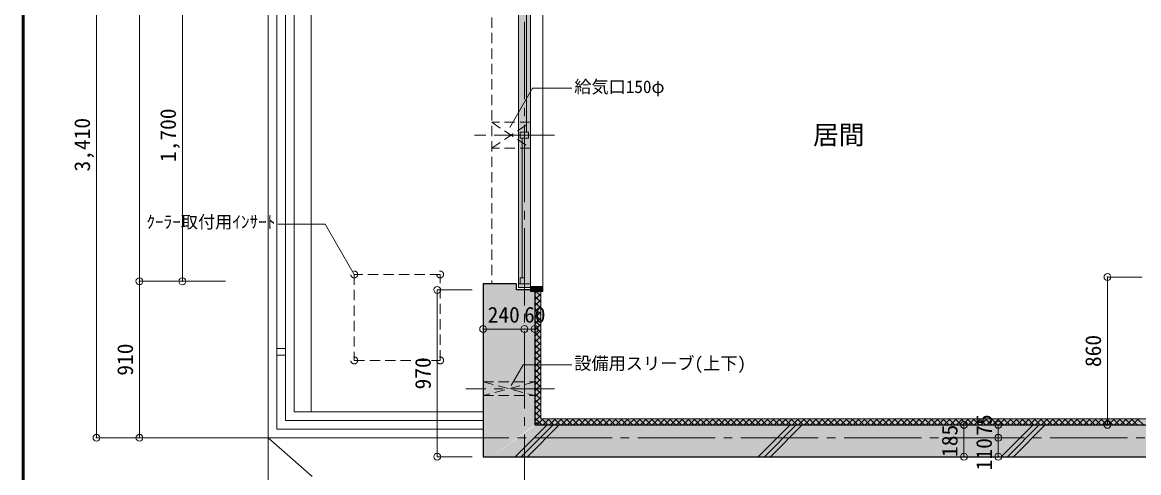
# Model space of a CAD drawing. Units: millimetres at full size, sheet at 1:50. Extents: x -9674 to 9699, y -6794 to 6791.
# Drawn here: x -9674 to -3178, y -2621 to -1 of the extents above; entities that cross this region are included whole.
import ezdxf
from ezdxf.enums import TextEntityAlignment as Align

# ---------------------------------------------------------------- set-up
doc = ezdxf.new("R2010")
doc.units = ezdxf.units.MM
doc.header["$LTSCALE"] = 50
doc.header["$PDMODE"] = 32
doc.header["$PDSIZE"] = 40
for name, pattern in [('CHAIN1', [8, 5, -1, 1, -1]), ('CHAIN2', [12, 9, -1, 1, -1]), ('DASHED1', [1.8, 1.2, -0.6])]:
    doc.linetypes.add(name, pattern=pattern)
for name, color, linetype, lineweight in [('0-0_図面枠', 7, 'Continuous', 9), ('1-0_芯', 7, 'CHAIN2', 9), ('1-1_躯体', 2, 'Continuous', 25), ('1-3_建具', 3, 'Continuous', 18), ('1-6_ﾊﾞﾙｺﾆｰ・階段', 7, 'Continuous', 9), ('1-7_その他', 7, 'DASHED1', 9), ('1-8_ハッチ', 4, 'Continuous', 9), ('1-A_文字', 7, 'Continuous', 9), ('1-B_寸法', 7, 'Continuous', 9), ('1-C_梁', 7, 'DASHED1', 9), ('4-F', 4, 'Continuous', 9)]:
    doc.layers.add(name, color=color, linetype=linetype, lineweight=lineweight)
doc.layers.add('4-0', color=1, linetype='Continuous')
doc.layers.add('4-1', color=2, linetype='Continuous')
doc.styles.add('ＭＳ ゴシック', font='')
doc.styles.get('ＭＳ ゴシック').set_extended_font_data('MS Gothic')

msp = doc.modelspace()

# ---------------------------------------------------------------- linework, layer by layer
at = {"layer": '0-0_図面枠'}
for p, q in [((-9673.92, 6791.43), (-9673.92, -6793.93)), ((-9672.16, 6789.66), (-9672.16, -6792.16)), ((-9670.4, 6787.9), (-9670.4, -6790.4)), ((-9668.64, -6788.64), (-9668.64, 6786.14)), ((-9666.87, 6784.38), (-9666.87, -6786.88)), ((-9665.11, 6782.61), (-9665.11, -6785.11)), ((-9663.35, 6780.85), (-9663.35, -6783.35))]:
    msp.add_line(p, q, dxfattribs=at)
at = {"layer": '1-0_芯'}
for p, q in [((-6752.5, 4802.35), (-6752.5, -3667.65)), ((-8492.5, -2417.65), (8517.5, -2417.65))]:
    msp.add_line(p, q, dxfattribs=at)
at = {"layer": '1-1_躯体'}
for p, q in [((-6992.5, -1522.65), (-6992.5, -2527.65)), ((-6797.5, -1522.65), (-6992.5, -1522.65)), ((-6797.5, -1557.65), (-6797.5, -1522.65)), ((-6717.5, -1557.65), (-6797.5, -1557.65)), ((-6692.5, -1567.65), (-6692.5, -2342.65)), ((-6692.5, -2342.65), (-3092.5, -2342.65)), ((-6992.5, -2527.65), (-2607.5, -2527.65))]:
    msp.add_line(p, q, dxfattribs=at)
at = {"layer": '1-3_建具', "color": 7, "lineweight": 9}
for p, q in [((-6645.5, -1537.65), (-6645.5, 2922.35)), ((-6787.5, 192.35), (-6787.5, -1507.65)), ((-6717.5, 192.35), (-6717.5, -1507.65)), ((-6890.98, -657.65), (-6614.02, -657.65)), ((-6787.5, -1542.65), (-6787.5, -1507.65)), ((-6717.5, -1522.65), (-6787.5, -1522.65)), ((-6787.5, -1542.65), (-6717.5, -1542.65)), ((-6717.5, -1507.65), (-6717.5, -1542.65))]:
    msp.add_line(p, q, dxfattribs=at)
at = {"layer": '1-3_建具'}
for p, q in [((-6740.5, 172.35), (-6740.5, -640.15)), ((-6776.5, -675.15), (-6776.5, -640.15)), ((-6752.5, -675.15), (-6752.5, -640.15)), ((-6728.5, -675.15), (-6776.5, -675.15)), ((-6764.5, -675.15), (-6764.5, -1487.65)), ((-6776.5, -1487.65), (-6752.5, -1487.65)), ((-6776.5, -1487.65), (-6776.5, -1522.65)), ((-6752.5, -1487.65), (-6752.5, -1522.65)), ((-6717.5, -1567.65), (-6717.5, -1537.65)), ((-6645.5, -1567.65), (-6717.5, -1567.65))]:
    msp.add_line(p, q, dxfattribs=at)
for points in [[(-6728.5, -675.15), (-6728.5, -640.15), (-6776.5, -640.15)], [(-6645.5, -1567.65), (-6645.5, -1537.65), (-6717.5, -1537.65)]]:
    msp.add_lwpolyline(points, dxfattribs=at)
at = {"layer": '1-6_ﾊﾞﾙｺﾆｰ・階段'}
for p, q in [((-8242.5, 4384.98), (-8242.5, -2417.65)), ((-8192.5, 4384.98), (-8192.5, -2367.65)), ((-8142.5, 4384.98), (-8142.5, -2317.65)), ((-8092.5, 1732.35), (-8092.5, -2267.65)), ((-8192.5, -1897.65), (-8142.5, -1897.65)), ((-8192.5, -1937.65), (-8142.5, -1937.65)), ((-8092.5, -2267.65), (-6992.5, -2267.65)), ((-8142.5, -2317.65), (-6992.5, -2317.65)), ((-8192.5, -2367.65), (-6992.5, -2367.65)), ((-8242.5, -2417.65), (-7987.5, -2642.65)), ((-8242.5, -2417.65), (-8242.5, -5213.28)), ((-8242.5, -2417.65), (-6992.5, -2417.65))]:
    msp.add_line(p, q, dxfattribs=at)
at = {"layer": '1-6_ﾊﾞﾙｺﾆｰ・階段', "color": 4}
msp.add_line((-7992.5, 3482.35), (-7992.5, -2267.65), dxfattribs=at)
at = {"layer": '1-7_その他'}
for p, q in [((-6717.5, -582.65), (-6942.5, -582.65)), ((-6942.5, -732.65), (-6717.5, -582.65)), ((-6942.5, -582.65), (-6717.5, -732.65)), ((-6717.5, -732.65), (-6942.5, -732.65)), ((-7742.5, -1467.65), (-7742.5, -1967.65)), ((-7242.5, -1467.65), (-7742.5, -1467.65)), ((-7242.5, -1967.65), (-7242.5, -1467.65)), ((-7742.5, -1967.65), (-7242.5, -1967.65)), ((-6992.5, -2092.65), (-6692.5, -2092.65)), ((-6992.5, -2092.65), (-6692.5, -2172.65)), ((-6692.5, -2092.65), (-6992.5, -2172.65)), ((-6992.5, -2172.65), (-6692.5, -2172.65))]:
    msp.add_line(p, q, dxfattribs=at)
at = {"layer": '1-7_その他', "linetype": 'CHAIN1'}
for p, q in [((-6577.5, -657.65), (-7042.5, -657.65)), ((-6577.5, -2132.65), (-7092.5, -2132.65))]:
    msp.add_line(p, q, dxfattribs=at)
at = {"layer": '1-7_その他'}
for centre in [(-7742.5, -1467.65), (-7242.5, -1467.65), (-7742.5, -1967.65), (-7242.5, -1967.65)]:
    msp.add_circle(centre, 20, dxfattribs=at)
at = {"layer": '1-8_ハッチ'}
for p, q in [((-6692.5, -1579.37), (-6680.78, -1567.65)), ((-6692.5, -1614.73), (-6657.5, -1579.73)), ((-6692.5, -1594.05), (-6657.5, -1629.05)), ((-6692.5, -1650.08), (-6657.5, -1615.08)), ((-6683.54, -1567.65), (-6657.5, -1593.69)), ((-6657.5, -1567.65), (-6657.5, -2307.65)), ((-6692.5, -1629.4), (-6657.5, -1664.4)), ((-6692.5, -1685.44), (-6657.5, -1650.44)), ((-6692.5, -1664.76), (-6657.5, -1699.76)), ((-6692.5, -1720.8), (-6657.5, -1685.8)), ((-6692.5, -1700.11), (-6657.5, -1735.11)), ((-6692.5, -1756.15), (-6657.5, -1721.15)), ((-6692.5, -1735.47), (-6657.5, -1770.47)), ((-6692.5, -1791.51), (-6657.5, -1756.51)), ((-6692.5, -1770.82), (-6657.5, -1805.82)), ((-6692.5, -1826.86), (-6657.5, -1791.86)), ((-6692.5, -1806.18), (-6657.5, -1841.18)), ((-6692.5, -1862.22), (-6657.5, -1827.22)), ((-6692.5, -1841.54), (-6657.5, -1876.54)), ((-6692.5, -1897.57), (-6657.5, -1862.57)), ((-6692.5, -1876.89), (-6657.5, -1911.89)), ((-6692.5, -1932.93), (-6657.5, -1897.93)), ((-6692.5, -1912.25), (-6657.5, -1947.25)), ((-6692.5, -1968.28), (-6657.5, -1933.28)), ((-6692.5, -1947.6), (-6657.5, -1982.6)), ((-6692.5, -2003.64), (-6657.5, -1968.64)), ((-6692.5, -1982.96), (-6657.5, -2017.96)), ((-6692.5, -2038.99), (-6657.5, -2003.99)), ((-6692.5, -2018.31), (-6657.5, -2053.31)), ((-6692.5, -2074.35), (-6657.5, -2039.35)), ((-6692.5, -2053.67), (-6657.5, -2088.67)), ((-6692.5, -2109.7), (-6657.5, -2074.7)), ((-6692.5, -2089.02), (-6657.5, -2124.02)), ((-6692.5, -2145.06), (-6657.5, -2110.06)), ((-6692.5, -2124.38), (-6657.5, -2159.38)), ((-6692.5, -2180.42), (-6657.5, -2145.42)), ((-6692.5, -2159.73), (-6657.5, -2194.73)), ((-6692.5, -2215.77), (-6657.5, -2180.77)), ((-6692.5, -2195.09), (-6657.5, -2230.09)), ((-6692.5, -2251.13), (-6657.5, -2216.13)), ((-6692.5, -2230.44), (-6657.5, -2265.44)), ((-6692.5, -2286.48), (-6657.5, -2251.48)), ((-6692.5, -2265.8), (-6657.5, -2300.8)), ((-6692.5, -2321.84), (-6657.5, -2286.84)), ((-6692.5, -2301.15), (-6651, -2342.65)), ((-6692.5, -2336.51), (-6686.36, -2342.65)), ((-6677.96, -2342.65), (-6642.96, -2307.65)), ((-6657.5, -2307.65), (-3092.5, -2307.65)), ((-6650.65, -2307.65), (-6615.65, -2342.65)), ((-6642.6, -2342.65), (-6607.6, -2307.65)), ((-6615.29, -2307.65), (-6580.29, -2342.65)), ((-6607.25, -2342.65), (-6572.25, -2307.65)), ((-6579.94, -2307.65), (-6544.94, -2342.65)), ((-6571.89, -2342.65), (-6536.89, -2307.65)), ((-6544.58, -2307.65), (-6509.58, -2342.65)), ((-6536.54, -2342.65), (-6501.54, -2307.65)), ((-6509.23, -2307.65), (-6474.23, -2342.65)), ((-6501.18, -2342.65), (-6466.18, -2307.65)), ((-6473.87, -2307.65), (-6438.87, -2342.65)), ((-6465.83, -2342.65), (-6430.83, -2307.65)), ((-6438.52, -2307.65), (-6403.52, -2342.65)), ((-6430.47, -2342.65), (-6395.47, -2307.65)), ((-6403.16, -2307.65), (-6368.16, -2342.65)), ((-6395.12, -2342.65), (-6360.12, -2307.65)), ((-6367.8, -2307.65), (-6332.8, -2342.65)), ((-6359.76, -2342.65), (-6324.76, -2307.65)), ((-6332.45, -2307.65), (-6297.45, -2342.65)), ((-6324.41, -2342.65), (-6289.41, -2307.65)), ((-6297.09, -2307.65), (-6262.09, -2342.65)), ((-6289.05, -2342.65), (-6254.05, -2307.65)), ((-6261.74, -2307.65), (-6226.74, -2342.65)), ((-6253.7, -2342.65), (-6218.7, -2307.65)), ((-6226.38, -2307.65), (-6191.38, -2342.65)), ((-6218.34, -2342.65), (-6183.34, -2307.65)), ((-6191.03, -2307.65), (-6156.03, -2342.65)), ((-6182.99, -2342.65), (-6147.99, -2307.65)), ((-6155.67, -2307.65), (-6120.67, -2342.65)), ((-6147.63, -2342.65), (-6112.63, -2307.65)), ((-6120.32, -2307.65), (-6085.32, -2342.65)), ((-6112.27, -2342.65), (-6077.27, -2307.65)), ((-6084.96, -2307.65), (-6049.96, -2342.65)), ((-6076.92, -2342.65), (-6041.92, -2307.65)), ((-6049.61, -2307.65), (-6014.61, -2342.65)), ((-6041.56, -2342.65), (-6006.56, -2307.65)), ((-6014.25, -2307.65), (-5979.25, -2342.65)), ((-6006.21, -2342.65), (-5971.21, -2307.65)), ((-5978.9, -2307.65), (-5943.9, -2342.65)), ((-5970.85, -2342.65), (-5935.85, -2307.65)), ((-5943.54, -2307.65), (-5908.54, -2342.65)), ((-5935.5, -2342.65), (-5900.5, -2307.65)), ((-5908.19, -2307.65), (-5873.19, -2342.65)), ((-5900.14, -2342.65), (-5865.14, -2307.65)), ((-5872.83, -2307.65), (-5837.83, -2342.65)), ((-5864.79, -2342.65), (-5829.79, -2307.65)), ((-5837.47, -2307.65), (-5802.47, -2342.65)), ((-5829.43, -2342.65), (-5794.43, -2307.65)), ((-5802.12, -2307.65), (-5767.12, -2342.65)), ((-5794.08, -2342.65), (-5759.08, -2307.65)), ((-5766.76, -2307.65), (-5731.76, -2342.65)), ((-5758.72, -2342.65), (-5723.72, -2307.65)), ((-5731.41, -2307.65), (-5696.41, -2342.65)), ((-5723.37, -2342.65), (-5688.37, -2307.65)), ((-5696.05, -2307.65), (-5661.05, -2342.65)), ((-5688.01, -2342.65), (-5653.01, -2307.65)), ((-5660.7, -2307.65), (-5625.7, -2342.65)), ((-5652.66, -2342.65), (-5617.66, -2307.65)), ((-5625.34, -2307.65), (-5590.34, -2342.65)), ((-5617.3, -2342.65), (-5582.3, -2307.65)), ((-5589.99, -2307.65), (-5554.99, -2342.65)), ((-5581.94, -2342.65), (-5546.94, -2307.65)), ((-5554.63, -2307.65), (-5519.63, -2342.65)), ((-5546.59, -2342.65), (-5511.59, -2307.65)), ((-5519.28, -2307.65), (-5484.28, -2342.65)), ((-5511.23, -2342.65), (-5476.23, -2307.65)), ((-5483.92, -2307.65), (-5448.92, -2342.65)), ((-5475.88, -2342.65), (-5440.88, -2307.65)), ((-5448.57, -2307.65), (-5413.57, -2342.65)), ((-5440.52, -2342.65), (-5405.52, -2307.65)), ((-5413.21, -2307.65), (-5378.21, -2342.65)), ((-5405.17, -2342.65), (-5370.17, -2307.65)), ((-5377.86, -2307.65), (-5342.86, -2342.65)), ((-5369.81, -2342.65), (-5334.81, -2307.65)), ((-5342.5, -2307.65), (-5307.5, -2342.65)), ((-5334.46, -2342.65), (-5299.46, -2307.65)), ((-5307.14, -2307.65), (-5272.14, -2342.65)), ((-5299.1, -2342.65), (-5264.1, -2307.65)), ((-5271.79, -2307.65), (-5236.79, -2342.65)), ((-5263.75, -2342.65), (-5228.75, -2307.65)), ((-5236.43, -2307.65), (-5201.43, -2342.65)), ((-5228.39, -2342.65), (-5193.39, -2307.65)), ((-5201.08, -2307.65), (-5166.08, -2342.65)), ((-5193.04, -2342.65), (-5158.04, -2307.65)), ((-5165.72, -2307.65), (-5130.72, -2342.65)), ((-5157.68, -2342.65), (-5122.68, -2307.65)), ((-5130.37, -2307.65), (-5095.37, -2342.65)), ((-5122.33, -2342.65), (-5087.33, -2307.65)), ((-5095.01, -2307.65), (-5060.01, -2342.65)), ((-5086.97, -2342.65), (-5051.97, -2307.65)), ((-5059.66, -2307.65), (-5024.66, -2342.65)), ((-5051.61, -2342.65), (-5016.61, -2307.65)), ((-5024.3, -2307.65), (-4989.3, -2342.65)), ((-5016.26, -2342.65), (-4981.26, -2307.65)), ((-4988.95, -2307.65), (-4953.95, -2342.65)), ((-4980.9, -2342.65), (-4945.9, -2307.65)), ((-4953.59, -2307.65), (-4918.59, -2342.65)), ((-4945.55, -2342.65), (-4910.55, -2307.65)), ((-4918.24, -2307.65), (-4883.24, -2342.65)), ((-4910.19, -2342.65), (-4875.19, -2307.65)), ((-4882.88, -2307.65), (-4847.88, -2342.65)), ((-4874.84, -2342.65), (-4839.84, -2307.65)), ((-4847.53, -2307.65), (-4812.53, -2342.65)), ((-4839.48, -2342.65), (-4804.48, -2307.65)), ((-4812.17, -2307.65), (-4777.17, -2342.65)), ((-4804.13, -2342.65), (-4769.13, -2307.65)), ((-4776.81, -2307.65), (-4741.81, -2342.65)), ((-4768.77, -2342.65), (-4733.77, -2307.65)), ((-4741.46, -2307.65), (-4706.46, -2342.65)), ((-4733.42, -2342.65), (-4698.42, -2307.65)), ((-4706.1, -2307.65), (-4671.1, -2342.65)), ((-4698.06, -2342.65), (-4663.06, -2307.65)), ((-4670.75, -2307.65), (-4635.75, -2342.65)), ((-4662.71, -2342.65), (-4627.71, -2307.65)), ((-4635.39, -2307.65), (-4600.39, -2342.65)), ((-4627.35, -2342.65), (-4592.35, -2307.65)), ((-4600.04, -2307.65), (-4565.04, -2342.65)), ((-4592, -2342.65), (-4557, -2307.65)), ((-4564.68, -2307.65), (-4529.68, -2342.65)), ((-4556.64, -2342.65), (-4521.64, -2307.65)), ((-4529.33, -2307.65), (-4494.33, -2342.65)), ((-4521.28, -2342.65), (-4486.28, -2307.65)), ((-4493.97, -2307.65), (-4458.97, -2342.65)), ((-4485.93, -2342.65), (-4450.93, -2307.65)), ((-4458.62, -2307.65), (-4423.62, -2342.65)), ((-4450.57, -2342.65), (-4415.57, -2307.65)), ((-4423.26, -2307.65), (-4388.26, -2342.65)), ((-4415.22, -2342.65), (-4380.22, -2307.65)), ((-4387.91, -2307.65), (-4352.91, -2342.65)), ((-4379.86, -2342.65), (-4344.86, -2307.65)), ((-4352.55, -2307.65), (-4317.55, -2342.65)), ((-4344.51, -2342.65), (-4309.51, -2307.65)), ((-4317.2, -2307.65), (-4282.2, -2342.65)), ((-4309.15, -2342.65), (-4274.15, -2307.65)), ((-4281.84, -2307.65), (-4246.84, -2342.65)), ((-4273.8, -2342.65), (-4238.8, -2307.65)), ((-4246.48, -2307.65), (-4211.48, -2342.65)), ((-4238.44, -2342.65), (-4203.44, -2307.65)), ((-4211.13, -2307.65), (-4176.13, -2342.65)), ((-4203.09, -2342.65), (-4168.09, -2307.65)), ((-4175.77, -2307.65), (-4140.77, -2342.65)), ((-4167.73, -2342.65), (-4132.73, -2307.65)), ((-4140.42, -2307.65), (-4105.42, -2342.65)), ((-4132.38, -2342.65), (-4097.38, -2307.65)), ((-4105.06, -2307.65), (-4070.06, -2342.65)), ((-4097.02, -2342.65), (-4062.02, -2307.65)), ((-4069.71, -2307.65), (-4034.71, -2342.65)), ((-4061.67, -2342.65), (-4026.67, -2307.65)), ((-4034.35, -2307.65), (-3999.35, -2342.65)), ((-4026.31, -2342.65), (-3991.31, -2307.65)), ((-3999, -2307.65), (-3964, -2342.65)), ((-3990.95, -2342.65), (-3955.95, -2307.65)), ((-3963.64, -2307.65), (-3928.64, -2342.65)), ((-3955.6, -2342.65), (-3920.6, -2307.65)), ((-3928.29, -2307.65), (-3893.29, -2342.65)), ((-3920.24, -2342.65), (-3885.24, -2307.65)), ((-3892.93, -2307.65), (-3857.93, -2342.65)), ((-3884.89, -2342.65), (-3849.89, -2307.65)), ((-3857.58, -2307.65), (-3822.58, -2342.65)), ((-3849.53, -2342.65), (-3814.53, -2307.65)), ((-3822.22, -2307.65), (-3787.22, -2342.65)), ((-3814.18, -2342.65), (-3779.18, -2307.65)), ((-3786.86, -2307.65), (-3751.86, -2342.65)), ((-3778.82, -2342.65), (-3743.82, -2307.65)), ((-3751.51, -2307.65), (-3716.51, -2342.65)), ((-3743.47, -2342.65), (-3708.47, -2307.65)), ((-3716.15, -2307.65), (-3681.15, -2342.65)), ((-3708.11, -2342.65), (-3673.11, -2307.65)), ((-3680.8, -2307.65), (-3645.8, -2342.65)), ((-3672.76, -2342.65), (-3637.76, -2307.65)), ((-3645.44, -2307.65), (-3610.44, -2342.65)), ((-3637.4, -2342.65), (-3602.4, -2307.65)), ((-3610.09, -2307.65), (-3575.09, -2342.65)), ((-3602.05, -2342.65), (-3567.05, -2307.65)), ((-3574.73, -2307.65), (-3539.73, -2342.65)), ((-3566.69, -2342.65), (-3531.69, -2307.65)), ((-3539.38, -2307.65), (-3504.38, -2342.65)), ((-3531.33, -2342.65), (-3496.33, -2307.65)), ((-3504.02, -2307.65), (-3469.02, -2342.65)), ((-3495.98, -2342.65), (-3460.98, -2307.65)), ((-3468.67, -2307.65), (-3433.67, -2342.65)), ((-3460.62, -2342.65), (-3425.62, -2307.65)), ((-3433.31, -2307.65), (-3398.31, -2342.65)), ((-3425.27, -2342.65), (-3390.27, -2307.65)), ((-3397.96, -2307.65), (-3362.96, -2342.65)), ((-3389.91, -2342.65), (-3354.91, -2307.65)), ((-3362.6, -2307.65), (-3327.6, -2342.65)), ((-3354.56, -2342.65), (-3319.56, -2307.65)), ((-3327.25, -2307.65), (-3292.25, -2342.65)), ((-3319.2, -2342.65), (-3284.2, -2307.65)), ((-3291.89, -2307.65), (-3256.89, -2342.65)), ((-3283.85, -2342.65), (-3248.85, -2307.65)), ((-3256.53, -2307.65), (-3221.53, -2342.65)), ((-3248.49, -2342.65), (-3213.49, -2307.65)), ((-3221.18, -2307.65), (-3186.18, -2342.65)), ((-3213.14, -2342.65), (-3178.14, -2307.65)), ((-3185.82, -2307.65), (-3150.82, -2342.65)), ((-6805.65, -2527.65), (-6620.65, -2342.65)), ((-6770.29, -2527.65), (-6585.29, -2342.65)), ((-6734.94, -2527.65), (-6549.94, -2342.65)), ((-5391.43, -2527.65), (-5206.43, -2342.65)), ((-5356.08, -2527.65), (-5171.08, -2342.65)), ((-5320.72, -2527.65), (-5135.72, -2342.65)), ((-3977.22, -2527.65), (-3792.22, -2342.65)), ((-3941.87, -2527.65), (-3756.87, -2342.65)), ((-3906.51, -2527.65), (-3721.51, -2342.65))]:
    msp.add_line(p, q, dxfattribs=at)
at = {"layer": '1-A_文字'}
for p, q in [((-7911.84, -1174.35), (-8187.85, -1174.35)), ((-7742.5, -1467.65), (-7911.84, -1174.35))]:
    msp.add_line(p, q, dxfattribs=at)
for points in [[(-6836.81, -612.22), (-6705.42, -384.66), (-6476.53, -384.66)], [(-6829.6, -2113.14), (-6760.46, -1993.4), (-6476.53, -1993.4)]]:
    msp.add_lwpolyline(points, dxfattribs=at)
at = {"layer": '1-B_寸法'}
for p, q in [((-8992.5, 2892.35), (-8992.5, -1507.65)), ((-9242.5, 992.35), (-9242.5, -2417.65)), ((-8742.5, 192.35), (-8742.5, -1507.65)), ((-3359.6, -1482.65), (-3156.85, -1482.65)), ((-3359.6, -1482.65), (-3359.6, -2342.65)), ((-8992.5, -1507.65), (-8492.5, -1507.65)), ((-8992.5, -1507.65), (-8992.5, -2417.65)), ((-7259.6, -1557.65), (-7259.6, -2527.65)), ((-7259.6, -1557.65), (-7056.85, -1557.65)), ((-6752.5, -1785.26), (-6992.5, -1785.26)), ((-6692.5, -1785.26), (-6752.5, -1785.26)), ((-4194.74, -2527.65), (-4194.74, -2342.65)), ((-3994.74, -2342.65), (-3994.74, -2417.65)), ((-9242.5, -2417.65), (-8492.5, -2417.65)), ((-3994.74, -2417.65), (-3994.74, -2527.65)), ((-7259.6, -2527.65), (-7056.85, -2527.65))]:
    msp.add_line(p, q, dxfattribs=at)
at = {"layer": '1-B_寸法', "color": 3}
for p in [(-8992.5, -1507.65), (-8742.5, -1507.65), (-3359.6, -1482.65), (-7259.6, -1557.65), (-6992.5, -1785.26), (-6752.5, -1785.26), (-6692.5, -1785.26), (-4194.74, -2342.65), (-3994.74, -2342.65), (-3359.6, -2342.65), (-9242.5, -2417.65), (-8992.5, -2417.65), (-3994.74, -2417.65), (-7259.6, -2527.65), (-4194.74, -2527.65), (-3994.74, -2527.65)]:
    msp.add_point(p, dxfattribs=at)
at = {"layer": '1-C_梁'}
msp.add_line((-6942.5, 2907.35), (-6942.5, -1522.65), dxfattribs=at)
at = {"layer": '4-0'}
for points in [[(-6992.5, -1522.65), (-6942.5, -1522.65), (-6992.5, -2527.65), (-6942.5, -2527.65)], [(-6942.5, -2527.65), (-6942.5, -1522.65), (-6797.5, -1522.65)], [(-6942.5, -2527.65), (-6797.5, -1522.65), (-6797.5, -1557.65)], [(-6942.5, -2527.65), (-6797.5, -1557.65), (-6717.5, -1557.65)], [(-6942.5, -2527.65), (-6717.5, -1557.65), (-6717.5, -1567.65)], [(-6942.5, -2527.65), (-6717.5, -1567.65), (-6692.5, -1567.65)], [(-6942.5, -2527.65), (-6692.5, -1567.65), (-6692.5, -2342.65)], [(-2649.5, -2422.65), (-6942.5, -2527.65), (-3092.5, -2342.65)], [(-6942.5, -2527.65), (-6686.36, -2342.65), (-3092.5, -2342.65)], [(-2607.5, -2422.65), (-2607.5, -2527.65), (-6942.5, -2527.65)], [(-2649.5, -2422.65), (-2607.5, -2422.65), (-6942.5, -2527.65)]]:
    msp.add_solid(points, dxfattribs=at)
at = {"layer": '4-1'}
msp.add_solid([(-6787.5, 2927.35), (-6717.5, 2927.35), (-6787.5, -1542.65), (-6717.5, -1542.65)], dxfattribs=at)
at = {"layer": '4-F'}
for points in [[(-6645.5, -1537.65), (-6717.5, -1537.65), (-6645.5, -1567.65), (-6717.5, -1567.65)], [(-6657.5, -1567.65), (-6692.5, -1567.65), (-6657.5, -2327.65), (-6692.5, -2327.65)], [(-3092.5, -2307.65), (-3092.5, -2342.65), (-6692.5, -2342.65)], [(-6657.5, -2327.65), (-3092.5, -2307.65), (-6692.5, -2342.65)], [(-6692.5, -2342.65), (-6692.5, -2327.65), (-6657.5, -2327.65)], [(-6657.5, -2327.65), (-6657.5, -2307.65), (-3092.5, -2307.65)]]:
    msp.add_solid(points, dxfattribs=at)

# ---------------------------------------------------------------- texts
at = {"layer": '1-A_文字', "style": 'ＭＳ ゴシック'}
for s, height, p in [('給気口150φ', 73.31, (-6462.42, -434.59)), ('居間', 110, (-5073.19, -744.08)), ('ｸｰﾗｰ取付用ｲﾝｻｰﾄ', 73.31, (-8951.67, -1220.75)), ('設備用スリーブ(上下)', 73.31, (-6462.42, -2043.34))]:
    msp.add_text(s, height=height, dxfattribs=at).set_placement(p, align=Align.BOTTOM_LEFT)
at = {"layer": '1-B_寸法', "style": 'ＭＳ ゴシック'}
for s, p in [('1,700', (-8752.5, -813.9)), ('3,410', (-9252.5, -868.9)), ('910', (-9002.5, -2056.4)), ('860', (-3369.6, -2006.4)), ('970', (-7269.6, -2136.4)), ('75', (-4004.74, -2406.16)), ('185', (-4204.74, -2528.9)), ('110', (-4004.74, -2606.56))]:
    msp.add_text(s, height=91.64, rotation=90, dxfattribs=at).set_placement(p, align=Align.BOTTOM_LEFT)
for s, p in [('240', (-6966.25, -1775.26)), ('60', (-6754.27, -1775.26))]:
    msp.add_text(s, height=91.64, dxfattribs=at).set_placement(p, align=Align.BOTTOM_LEFT)

doc.saveas('drawing.dxf')
